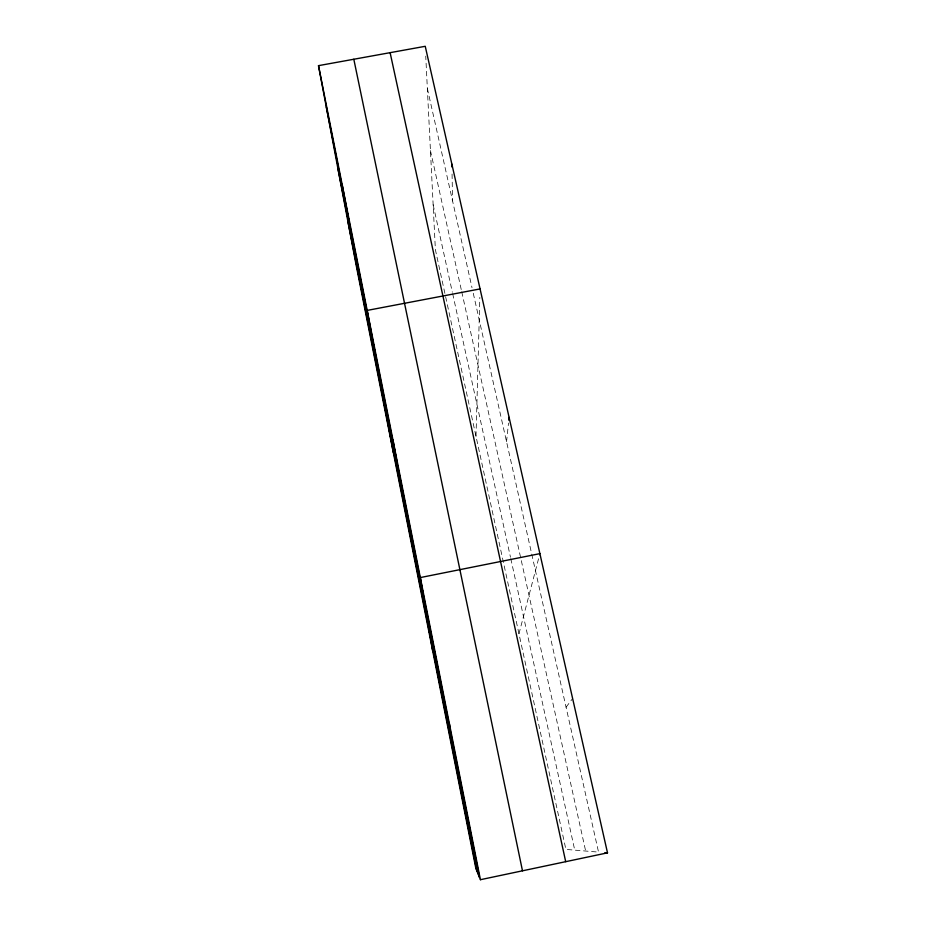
<?xml version="1.0" encoding="UTF-8"?>
<svg xmlns="http://www.w3.org/2000/svg" width="926" height="926" viewBox="0 0 926 926"><rect width="100%" height="100%" fill="white"/><g stroke="black" fill="none" stroke-linecap="round" stroke-linejoin="round"><path stroke-width="0.69" stroke-dasharray="4.63 3.47" d="M475.999 436.366L479.842 297.35M506.545 441.737L508.501 423.089M518.965 633.778L539.545 554.952M566.064 707.209L572.627 698.528M427.349 88.421L472.005 287.662M473.267 293.264L598.543 852.105L565.89 849.408L435.382 249.684L425.74 56.127M430.44 150.556L461.426 290.37M461.738 291.783L585.66 851.04M433.136 204.692L452.339 292.234M452.652 293.646L510.481 557.221M510.793 558.633L574.745 850.137M452.062 174.042L452.571 200.977"/><path stroke-width="1.39" d="M508.791 420.219L509.092 417.36M480.42 879.7L607.502 852.846L425.242 46.3L318.498 65.653L356.059 264.651L475.86 868.403L480.42 879.7L318.498 65.653M539.893 553.644L420.323 577.569L432.766 651.267M480.073 288.924L367.182 310.407L393.33 452.536M604.944 852.626L607.502 852.846M390.112 52.666L565.693 861.678M353.813 59.252L522.484 870.81M326.288 106.895L479.436 877.269M337.759 167.71L478.024 873.762M347.748 220.654L476.832 870.799M342.134 184.494L348.836 220.365M392.96 440.012L397.115 463.174M449.423 723.854L450.36 731.031M451.865 164.11L451.923 166.946"/></g></svg>
